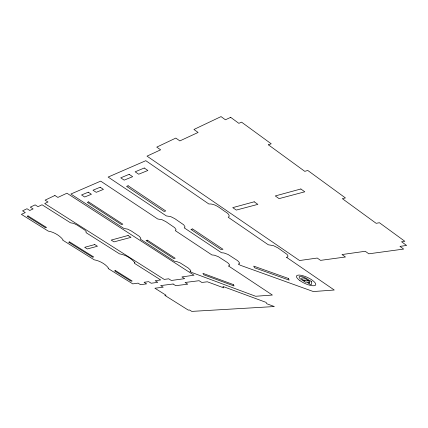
<?xml version="1.0" encoding="UTF-8"?>
<svg xmlns="http://www.w3.org/2000/svg" width="428" height="428" viewBox="0 0 428 428"><rect width="100%" height="100%" fill="white"/><g stroke="black" fill="none" stroke-linecap="round" stroke-linejoin="round"><path stroke-width="0.64" d="M230.681 117.352L225.422 119.787L221.035 116.603L193.927 129.475L198.105 132.45L179.856 140.908L175.817 138.078L156.75 147.13L160.639 149.821L147.013 156.14L299.563 260.534L317.212 258.047L320.567 260.368L345.466 256.987L341.999 254.553L365.261 251.279L368.824 253.809L403.668 249.075L399.966 246.389L406.6 245.453L401.534 241.761L404.824 241.274L379.401 222.721L376.159 223.32L342.341 198.662L345.423 197.934L307.759 170.451L304.79 171.35L268.431 144.841M268.399 144.851L271.218 143.792L241.547 122.146L238.856 123.339L230.617 117.304M190.005 271.379L190.744 271.084L190.754 270.437L188.267 268.03L180.124 262.872L176.545 261.513L174.442 261.278L140.298 239.113L140.844 238.321L139.475 236.443L131.294 230.986L127.619 229.13L123.901 228.466L70.866 194.034L100.703 181.135L157.75 219.008L161.966 219.687L165.984 221.709L174.742 227.701L176.09 229.783L175.352 230.681L211.924 254.944L214.332 255.179L218.291 256.645L227.022 262.278L228.509 263.434L229.569 264.927L229.462 265.644L228.557 265.981M238.45 264.044L239.396 263.696L239.53 262.958L238.476 261.428L236.968 260.245L228.081 254.478L224.01 252.98L221.517 252.745L184.275 227.889L185.062 226.958L183.724 224.812L174.806 218.671L170.692 216.6L166.337 215.921L108.134 177.064L145.804 160.687L208.832 203.974C215.653 203.412 220.976 209.153 226.284 212.368C227.707 213.192 230.82 216.065 228.199 217.258L268.308 244.784L273.487 245.661L277.911 247.882L286.963 254.323L287.814 255.505L287.91 256.479L287.247 257.153L286.498 257.255M228.67 266.061L272.379 295.047L255.639 296.267L191.637 272.438L190.112 271.454M286.621 257.351L334.247 290.018L313.36 291.554L240.22 265.226L238.562 264.124M134.841 262.621L134.381 263.274L160.687 279.944L155.198 280.72L157.766 282.341L151.175 283.24L148.639 281.645L144.086 282.287L146.601 283.866L140.534 284.69L138.057 283.143L132.787 283.887L108.15 268.506L108.514 268.174C105.513 263.937 99.435 260.754 94.213 259.807L62.707 240.14L62.986 239.744C59.701 235.432 53.66 231.955 48.214 231.093L21.4 214.358L25.289 212.556L22.556 210.844L26.975 208.741L29.751 210.485L33.122 208.923L30.318 207.157L35.133 204.868L37.985 206.671L42.062 204.777L70.534 222.817L73.728 223.379L77.094 225.064L84.824 230.087L86.301 231.848L85.991 232.613L119.556 253.879C125.308 254.73 131.15 258.255 134.841 262.621M309.77 281.779L309.578 283.175L307.802 281.977L309.77 281.779M311.782 281.817L311.407 284.492L310.38 284.588L306.683 282.089L305.378 282.218L303.661 281.062L304.966 280.929L303.901 280.201L304.918 280.099L305.988 280.822L309.749 280.436L311.782 281.817M54.896 195.489L45.101 200.138L48.016 201.989L44.694 203.53L164.234 279.42L168.686 278.794L171.334 280.474L184.645 278.66L181.937 276.921L194.018 275.215L66.939 193.215L57.892 197.41L54.896 195.489M28.018 215.905L27.173 216.284L45.603 227.803L46.502 227.466L28.018 215.905M144.241 168.006L135.141 171.81L138.688 174.217L147.863 170.478L144.241 168.006M129.16 174.33L120.739 177.823L124.184 180.135L132.648 176.684L129.16 174.33M100.184 187.229L92.999 190.214L96.214 192.327L103.453 189.39L100.184 187.229M88.259 192.199L81.55 194.97L84.68 197.003L91.421 194.269L88.259 192.199M128.133 185.768L126.586 186.373L164.074 211.443L165.743 210.956L128.133 185.768M88.575 201.882L87.333 202.364L121.493 224.572L122.831 224.181L88.575 201.882M69.625 241.927L68.667 242.216L92.667 257.212L93.689 256.971L69.625 241.927M94.754 244.554L84.685 247.309L87.307 248.952L97.44 246.25L94.754 244.554M128.074 235.48L111.194 240.097L113.992 241.879L130.984 237.353L128.074 235.48M300.857 188.978L275.279 195.944L279.072 198.624L304.79 191.808L300.857 188.978M254.2 201.802L232.741 207.634L236.293 210.078L257.875 204.359L254.2 201.802M192.648 228.969L190.893 229.381L221.126 249.599L222.972 249.273L192.648 228.969M147.414 240.183L146.001 240.509L173.704 258.523L175.202 258.261L147.414 240.183M115.555 270.646L114.479 270.844L131.07 281.212L132.188 281.046L115.555 270.646M173.105 284.01L160.661 285.594L163.202 287.199L154.883 288.221L166.064 295.245L164.828 295.368L188.267 310.091L189.561 310.011L191.771 311.397L274.343 306.544L266.762 303.741L266.088 302.387L222.918 286.46L223.721 287.841L207.35 281.79L201.829 282.469L199.09 280.704L185.073 282.491L187.737 284.192L175.71 285.669L173.105 284.01M304.228 280.656L303.029 280.779L300.435 278.912A5.537 1.717 25 0 1 300.36 276.397A5.537 1.717 25 0 1 307.015 278.81L309.043 280.201L307.802 280.329L306.138 279.195A3.226 1 25 0 0 302.291 277.858A3.226 1 25 0 0 302.484 279.382L304.228 280.656M288.488 278.5L253.729 266.12L254.494 267.751L289.13 280.11L288.488 278.5M233.314 284.567L202.936 273.364L203.798 274.803L234.084 285.99L233.314 284.567M299.958 280.656A10.566 3.28 24.9 0 0 315.655 284.941A10.566 3.28 24.9 0 0 302.708 275.675A10.566 3.28 24.9 0 0 299.958 280.656"/></g></svg>
